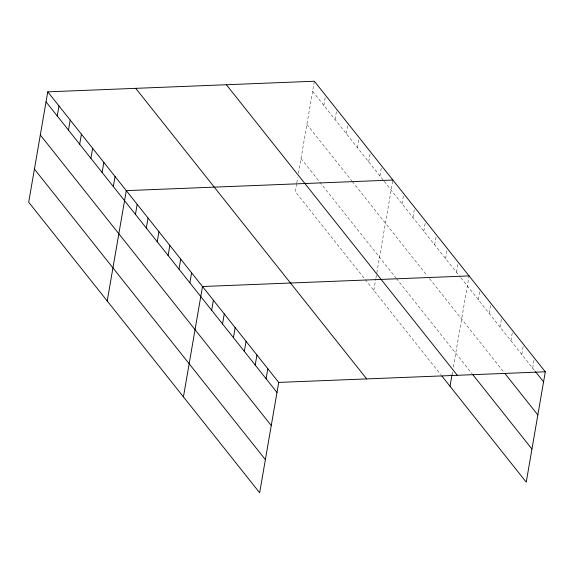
<?xml version="1.0" encoding="UTF-8"?>
<svg xmlns="http://www.w3.org/2000/svg" width="574" height="574" viewBox="0 0 574 574"><rect width="100%" height="100%" fill="white"/><g stroke="black" fill="none" stroke-linecap="round" stroke-linejoin="round"><path stroke-width="0.43" stroke-dasharray="2.87 2.15" d="M296.636 183.752L295.287 191.594L364.727 278.957M296.787 182.884L297.691 177.653M298.444 173.298L314.344 81.235M323.829 105.386L325.422 96.188M335.051 119.5L336.78 109.462M346.266 133.613L348.002 123.575M357.48 147.726L359.073 138.528M368.702 161.839L370.438 151.801M379.916 175.953L381.653 165.915M373.81 290.387L375.762 279.057M375.913 278.189L376.666 273.834M376.817 272.959L392.724 180.867M402.022 203.763L403.615 194.564M412.914 217.467L414.643 207.422M423.799 231.164L425.535 221.119M434.69 244.861L436.419 234.823M445.575 258.558L447.311 248.52M456.466 272.255L458.196 262.218M451.982 374.944L452.735 370.589M453.331 367.109L469.087 275.915M478.242 299.65L479.972 289.612M489.127 313.354L490.863 303.309M500.011 327.051L501.748 317.006M510.903 340.748L512.639 330.71M521.788 354.445L523.38 345.239M532.679 368.142L534.416 358.104M312.615 91.273L383.654 180.659M384.193 181.334L460.276 277.048M460.822 277.737L534.853 370.883M306.896 124.379L351.762 180.832M352.3 181.506L427.336 275.907M429.517 278.648L504.094 372.483M301.006 158.489L319.166 181.341M319.696 182.008L395.859 277.83M396.404 278.512L472.072 373.717M365.265 279.631L440.767 374.628"/><path stroke-width="0.86" d="M47.764 91.84L28.7 202.199L259.656 492.765L278.713 382.406L47.764 91.84L314.344 81.235L545.3 371.801L526.236 482.16L441.858 375.999M57.242 115.991L58.979 105.953M68.464 130.104L70.2 120.066M79.678 144.218L81.415 134.18M90.9 158.331L92.636 148.293M102.115 172.444L103.851 162.406M113.336 186.557L115.065 176.519M107.223 300.991L126.287 190.633L392.867 180.028M135.442 214.375L137.172 204.33M146.327 228.072L148.063 218.027M157.219 241.769L158.948 231.731M168.103 255.466L169.839 245.428M178.995 269.163L180.724 259.125M189.879 282.86L191.616 272.822M183.436 396.878L202.5 286.519L469.087 275.915M211.655 310.261L213.392 300.216M222.54 323.958L224.276 313.913M233.431 337.656L235.168 327.618M244.316 351.353L246.052 341.315M255.208 365.05L256.937 355.012M266.092 378.747L267.828 368.709M450.023 386.273L451.982 374.944M278.713 382.406L545.3 371.801M535.399 371.565L543.564 381.839M505.185 373.853L537.845 414.945M472.617 374.399L531.955 449.055M226.371 84.737L457.327 375.303M135.737 88.339L366.686 378.905M46.028 101.878L276.984 392.451M40.309 134.983L271.265 425.549M34.418 169.093L265.375 459.659"/></g></svg>
